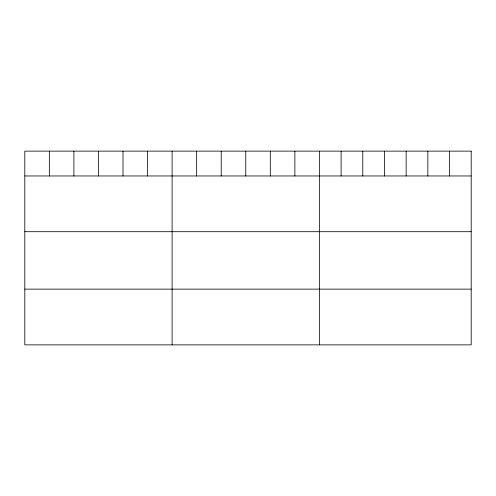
<?xml version="1.0" encoding="UTF-8"?>
<svg xmlns="http://www.w3.org/2000/svg" width="496" height="496" viewBox="0 0 496 496"><rect width="100%" height="100%" fill="white"/><g stroke="black" fill="none" stroke-linecap="round" stroke-linejoin="round"><path stroke-width="0.74" d="M24.8 175.962L471.2 175.962M24.8 231.7L471.2 231.7M24.8 289.131L471.2 289.131M449.519 151.131L449.519 175.962M427.837 151.131L427.837 175.962M406.156 151.131L406.156 175.962M384.468 151.131L384.468 175.962M362.787 151.131L362.787 175.962M341.105 151.131L341.105 175.962M319.424 151.131L319.424 344.869M294.872 151.131L294.872 175.962M270.32 151.131L270.32 175.962M245.768 151.131L245.768 175.962M221.216 151.131L221.216 175.962M196.664 151.131L196.664 175.962M172.112 151.131L172.112 344.869M147.56 151.131L147.56 175.962M123.008 151.131L123.008 175.962M98.456 151.131L98.456 175.962M73.904 151.131L73.904 175.962M49.352 151.131L49.352 175.962M471.2 151.131L24.8 151.131L24.8 344.869L471.2 344.869L471.2 151.131"/></g></svg>
